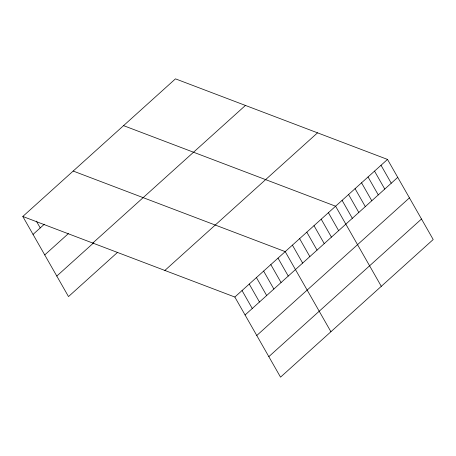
<?xml version="1.0" encoding="UTF-8"?>
<svg xmlns="http://www.w3.org/2000/svg" width="456" height="456" viewBox="0 0 456 456"><rect width="100%" height="100%" fill="white"/><g stroke="black" fill="none" stroke-linecap="round" stroke-linejoin="round"><path stroke-width="0.68" d="M22.8 216.469L175.469 78.848L387.503 159.423L433.2 239.531L280.531 377.152L234.84 297.038L22.8 216.469L68.497 296.577L117.334 252.556M33.037 234.412L44.346 224.215M44.739 254.927L68.383 233.609M92.773 243.054L245.436 105.439M56.795 276.062L93.805 242.7M164.867 270.448L317.53 132.833M234.84 297.038L387.503 159.423M245.077 314.982L397.74 177.367M256.774 335.496L409.442 197.881M268.835 356.638L421.498 219.017M123.559 125.639L335.599 206.209L381.296 286.322M73.182 171.051L285.217 251.626L330.913 331.734M381.017 165.271L391.254 183.215M374.53 171.12L384.767 189.063M368.038 176.968L378.275 194.911M361.551 182.816L371.788 200.76M355.064 188.664L365.302 206.608M348.572 194.512L358.809 212.462M342.085 200.361L352.323 218.31M328.4 212.695L338.637 230.645M321.206 219.188L331.438 237.131M314.007 225.674L324.244 243.618M306.808 232.161L317.045 250.105M299.615 238.648L309.846 256.597M292.416 245.134L302.653 263.083M278.023 258.113L288.255 276.057M270.824 264.6L281.061 282.543M263.625 271.086L273.862 289.036M256.432 277.573L266.663 295.522M249.232 284.06L259.47 302.009M242.033 290.552L252.271 308.495M36.349 221.12L40.231 227.926"/></g></svg>
